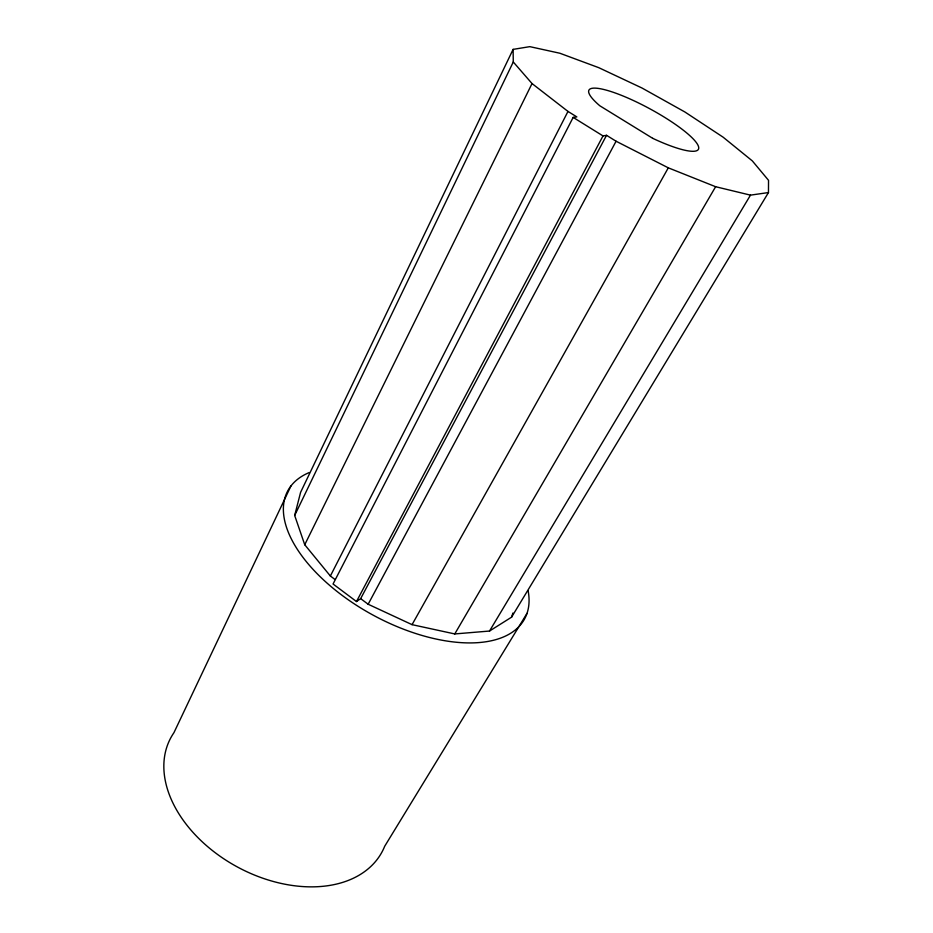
<?xml version="1.0" encoding="UTF-8"?>
<svg xmlns="http://www.w3.org/2000/svg" width="933" height="933" viewBox="0 0 933 933"><rect width="100%" height="100%" fill="white"/><g stroke="black" fill="none" stroke-linecap="round" stroke-linejoin="round"><path stroke-width="1.4" d="M513.103 49.379L513.278 61.975L532.032 83.562L567.987 111.424L576.827 116.905L573.154 117.395L333.058 584L356.488 601.54L360.651 598.636L368.15 604.246L412.059 624.655L454.768 633.939L489.522 631.046L511.576 617.168L768.465 192.56L768.535 180.326L752.336 160.908L723.11 137.174L684.892 111.983L641.974 88.005L598.776 67.677L559.858 53.239L529.816 46.65L513.103 49.379L300.601 492.321L294.676 515.459L304.741 544.744L330.364 576.011L334.994 579.475M511.576 617.168L512.928 613.028M290.921 486.011L173.946 732.673A120.042 81.941 28.4 0 0 237.6 867.084A120.042 81.941 28.4 0 0 384.676 846.289L526.993 613.389M294.676 515.459L513.278 61.975M304.741 544.744L532.032 83.562M330.364 576.011L567.987 111.424M356.488 601.54L603.01 135.915L606.532 135.308L616.083 141.233L668.296 167.835L715.623 186.717L750.482 195.137L768.465 192.56M360.651 598.636L606.532 135.308M368.15 604.246L616.083 141.233M412.059 624.655L668.296 167.835M454.768 633.939L715.623 186.717M489.522 631.046L750.482 195.137M573.154 117.395L603.01 135.915M528.101 590.624A134.597 68.809 28.4 0 1 373.69 615.453A134.597 68.809 28.4 0 1 309.255 472.541M652.692 138.317L599.837 105.791A62.243 12.537 28.4 0 1 617.868 93.953A62.243 12.537 28.4 0 1 695.843 141.933A62.243 12.537 28.4 0 1 652.692 138.317"/></g></svg>
